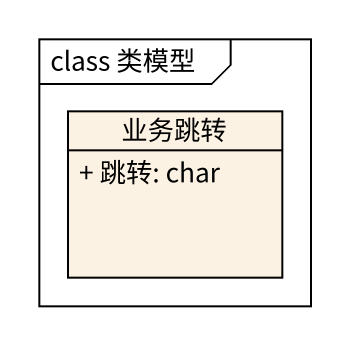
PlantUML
@startuml
mainframe class 类模型
hide circle
hide empty members
skinparam classAttributeIconSize 0
class 业务跳转 {
  + 跳转: char
}
@enduml
